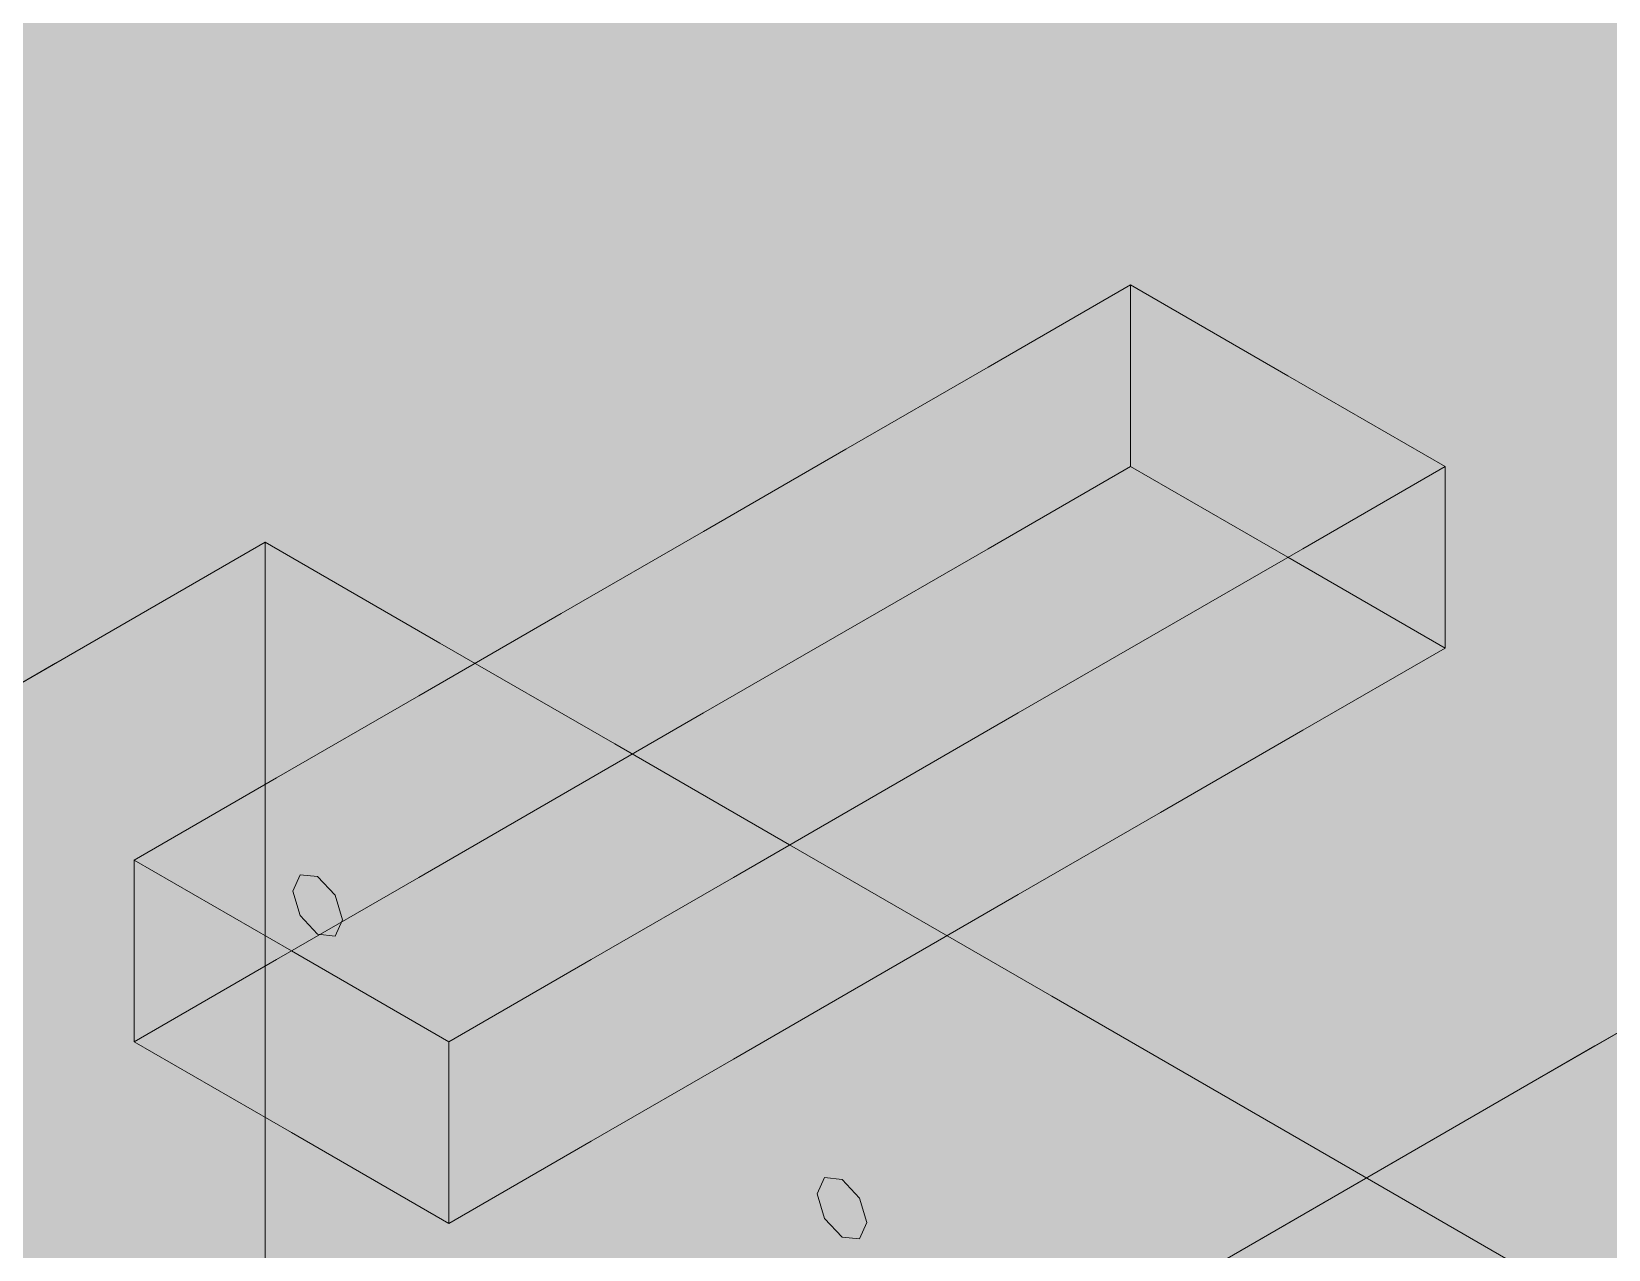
# Model space of a CAD drawing. Header units: metres. Extents: x 0 to 8.41, y 0 to 5.94.
# Drawn here: x 6.343 to 6.6034, y 4.8432 to 5.0443 of the extents above; entities that cross this region are included whole.
import ezdxf

# ---------------------------------------------------------------- set-up
doc = ezdxf.new("R2010")
doc.units = ezdxf.units.M
doc.header["$LTSCALE"] = 0.25
doc.layers.add('ISO-3D', color=7, linetype='CONTINUOUS', lineweight=13)
doc.layers.add('ISO-3D-ARISTAS', color=250, linetype='CONTINUOUS', lineweight=13)

msp = doc.modelspace()

# ---------------------------------------------------------------- linework, layer by layer
at = {"layer": 'ISO-3D', "true_color": 0x9e9c96}
for points in [[(6.57068, 5.0575), (6.54711, 5.04389), (6.54615, 5.07167), (6.52257, 5.05806)], [(6.6188, 5.05694), (6.59522, 5.04333), (6.59426, 5.07111), (6.57068, 5.0575)], [(6.37181, 5.0487), (6.34621, 5.03391), (6.34621, 5.06348), (6.3206, 5.0487)], [(6.42302, 5.0487), (6.39742, 5.03391), (6.39742, 5.06348), (6.37181, 5.0487)], [(6.47423, 5.0487), (6.44863, 5.03391), (6.44863, 5.06348), (6.42302, 5.0487)], [(6.52544, 5.0487), (6.49983, 5.03391), (6.49983, 5.06348), (6.47423, 5.0487)], [(6.57665, 5.0487), (6.55104, 5.03391), (6.55104, 5.06348), (6.52544, 5.0487)], [(6.62785, 5.0487), (6.60225, 5.03391), (6.60225, 5.06348), (6.57665, 5.0487)], [(6.3548, 5.04619), (6.33129, 5.03262), (6.33026, 5.06036), (6.30675, 5.04679)], [(6.40284, 5.0456), (6.37933, 5.03202), (6.3783, 5.05976), (6.3548, 5.04619)], [(6.45088, 5.045), (6.42738, 5.03143), (6.42635, 5.05917), (6.40284, 5.0456)], [(6.499, 5.04444), (6.47542, 5.03083), (6.47446, 5.05861), (6.45088, 5.045)], [(6.54711, 5.04389), (6.52353, 5.03028), (6.52257, 5.05806), (6.499, 5.04444)], [(6.59522, 5.04333), (6.57165, 5.02972), (6.57068, 5.0575), (6.54711, 5.04389)], [(6.64478, 5.04194), (6.6212, 5.02833), (6.6188, 5.05694), (6.59522, 5.04333)], [(6.34621, 5.03391), (6.3206, 5.01913), (6.3206, 5.0487), (6.295, 5.03391)], [(6.39742, 5.03391), (6.37181, 5.01913), (6.37181, 5.0487), (6.34621, 5.03391)], [(6.44863, 5.03391), (6.42302, 5.01913), (6.42302, 5.0487), (6.39742, 5.03391)], [(6.49983, 5.03391), (6.47423, 5.01913), (6.47423, 5.0487), (6.44863, 5.03391)], [(6.55104, 5.03391), (6.52544, 5.01913), (6.52544, 5.0487), (6.49983, 5.03391)], [(6.60225, 5.03391), (6.57665, 5.01913), (6.57665, 5.0487), (6.55104, 5.03391)], [(6.65346, 5.03391), (6.62785, 5.01913), (6.62785, 5.0487), (6.60225, 5.03391)], [(6.37933, 5.03202), (6.35583, 5.01845), (6.3548, 5.04619), (6.33129, 5.03262)], [(6.42738, 5.03143), (6.40387, 5.01786), (6.40284, 5.0456), (6.37933, 5.03202)], [(6.47542, 5.03083), (6.45192, 5.01726), (6.45088, 5.045), (6.42738, 5.03143)], [(6.52353, 5.03028), (6.49996, 5.01667), (6.499, 5.04444), (6.47542, 5.03083)], [(6.57165, 5.02972), (6.54807, 5.01611), (6.54711, 5.04389), (6.52353, 5.03028)], [(6.6212, 5.02833), (6.59763, 5.01472), (6.59522, 5.04333), (6.57165, 5.02972)], [(6.35583, 5.01845), (6.33232, 5.00488), (6.33129, 5.03262), (6.30778, 5.01905)], [(6.37181, 5.01913), (6.34621, 5.00435), (6.34621, 5.03391), (6.3206, 5.01913)], [(6.40387, 5.01786), (6.38037, 5.00429), (6.37933, 5.03202), (6.35583, 5.01845)], [(6.42302, 5.01913), (6.39742, 5.00435), (6.39742, 5.03391), (6.37181, 5.01913)], [(6.47423, 5.01913), (6.44863, 5.00435), (6.44863, 5.03391), (6.42302, 5.01913)], [(6.52544, 5.01913), (6.49983, 5.00435), (6.49983, 5.03391), (6.47423, 5.01913)], [(6.57665, 5.01913), (6.55104, 5.00435), (6.55104, 5.03391), (6.52544, 5.01913)], [(6.62785, 5.01913), (6.60225, 5.00435), (6.60225, 5.03391), (6.57665, 5.01913)], [(6.45192, 5.01726), (6.42841, 5.00369), (6.42738, 5.03143), (6.40387, 5.01786)], [(6.49996, 5.01667), (6.47645, 5.0031), (6.47542, 5.03083), (6.45192, 5.01726)], [(6.54807, 5.01611), (6.5245, 5.0025), (6.52353, 5.03028), (6.49996, 5.01667)], [(6.59763, 5.01472), (6.57405, 5.00111), (6.57165, 5.02972), (6.54807, 5.01611)], [(6.64718, 5.01333), (6.62361, 4.99972), (6.6212, 5.02833), (6.59763, 5.01472)], [(6.34621, 5.00435), (6.3206, 4.98957), (6.3206, 5.01913), (6.295, 5.00435)], [(6.39742, 5.00435), (6.37181, 4.98957), (6.37181, 5.01913), (6.34621, 5.00435)], [(6.44863, 5.00435), (6.42302, 4.98957), (6.42302, 5.01913), (6.39742, 5.00435)], [(6.49983, 5.00435), (6.47423, 4.98957), (6.47423, 5.01913), (6.44863, 5.00435)], [(6.55104, 5.00435), (6.52544, 4.98957), (6.52544, 5.01913), (6.49983, 5.00435)], [(6.60225, 5.00435), (6.57665, 4.98957), (6.57665, 5.01913), (6.55104, 5.00435)], [(6.65346, 5.00435), (6.62785, 4.98957), (6.62785, 5.01913), (6.60225, 5.00435)], [(6.38037, 5.00429), (6.35686, 4.99071), (6.35583, 5.01845), (6.33232, 5.00488)], [(6.42841, 5.00369), (6.4049, 4.99012), (6.40387, 5.01786), (6.38037, 5.00429)], [(6.47645, 5.0031), (6.45295, 4.98952), (6.45192, 5.01726), (6.42841, 5.00369)], [(6.5245, 5.0025), (6.50099, 4.98893), (6.49996, 5.01667), (6.47645, 5.0031)], [(6.57405, 5.00111), (6.55048, 4.9875), (6.54807, 5.01611), (6.5245, 5.0025)], [(6.62361, 4.99972), (6.60003, 4.98611), (6.59763, 5.01472), (6.57405, 5.00111)], [(6.35686, 4.99071), (6.33335, 4.97714), (6.33232, 5.00488), (6.30882, 4.99131)], [(6.37181, 4.98957), (6.34621, 4.97478), (6.34621, 5.00435), (6.3206, 4.98957)], [(6.4049, 4.99012), (6.3814, 4.97655), (6.38037, 5.00429), (6.35686, 4.99071)], [(6.42302, 4.98957), (6.39742, 4.97478), (6.39742, 5.00435), (6.37181, 4.98957)], [(6.45295, 4.98952), (6.42944, 4.97595), (6.42841, 5.00369), (6.4049, 4.99012)], [(6.47423, 4.98957), (6.44863, 4.97478), (6.44863, 5.00435), (6.42302, 4.98957)], [(6.50099, 4.98893), (6.47748, 4.97536), (6.47645, 5.0031), (6.45295, 4.98952)], [(6.52544, 4.98957), (6.49983, 4.97478), (6.49983, 5.00435), (6.47423, 4.98957)], [(6.57665, 4.98957), (6.55104, 4.97478), (6.55104, 5.00435), (6.52544, 4.98957)], [(6.62785, 4.98957), (6.60225, 4.97478), (6.60225, 5.00435), (6.57665, 4.98957)], [(6.60003, 4.98611), (6.57646, 4.9725), (6.57405, 5.00111), (6.55048, 4.9875)], [(6.64742, 4.98597), (6.62385, 4.97236), (6.62361, 4.99972), (6.60003, 4.98611)], [(6.3814, 4.97655), (6.35789, 4.96298), (6.35686, 4.99071), (6.33335, 4.97714)], [(6.42944, 4.97595), (6.40593, 4.96238), (6.4049, 4.99012), (6.3814, 4.97655)], [(6.34621, 4.97478), (6.3206, 4.96), (6.3206, 4.98957), (6.295, 4.97478)], [(6.39742, 4.97478), (6.37181, 4.96), (6.37181, 4.98957), (6.34621, 4.97478)], [(6.44863, 4.97478), (6.42302, 4.96), (6.42302, 4.98957), (6.39742, 4.97478)], [(6.47748, 4.97536), (6.45398, 4.96179), (6.45295, 4.98952), (6.42944, 4.97595)], [(6.49983, 4.97478), (6.47423, 4.96), (6.47423, 4.98957), (6.44863, 4.97478)], [(6.55104, 4.97478), (6.52544, 4.96), (6.52544, 4.98957), (6.49983, 4.97478)], [(6.60225, 4.97478), (6.57665, 4.96), (6.57665, 4.98957), (6.55104, 4.97478)], [(6.65346, 4.97478), (6.62785, 4.96), (6.62785, 4.98957), (6.60225, 4.97478)], [(6.62385, 4.97236), (6.60027, 4.95875), (6.60003, 4.98611), (6.57646, 4.9725)], [(6.35789, 4.96298), (6.33438, 4.9494), (6.33335, 4.97714), (6.30985, 4.96357)], [(6.37181, 4.96), (6.34621, 4.94522), (6.34621, 4.97478), (6.3206, 4.96)], [(6.40593, 4.96238), (6.38243, 4.94881), (6.3814, 4.97655), (6.35789, 4.96298)], [(6.42302, 4.96), (6.39742, 4.94522), (6.39742, 4.97478), (6.37181, 4.96)], [(6.45398, 4.96179), (6.43047, 4.94821), (6.42944, 4.97595), (6.40593, 4.96238)], [(6.47423, 4.96), (6.44863, 4.94522), (6.44863, 4.97478), (6.42302, 4.96)], [(6.52544, 4.96), (6.49983, 4.94522), (6.49983, 4.97478), (6.47423, 4.96)], [(6.57665, 4.96), (6.55104, 4.94522), (6.55104, 4.97478), (6.52544, 4.96)], [(6.62785, 4.96), (6.60225, 4.94522), (6.60225, 4.97478), (6.57665, 4.96)], [(6.55048, 4.9575), (6.52697, 4.94393), (6.5245, 4.9725), (6.50099, 4.95893)], [(6.60027, 4.95875), (6.57677, 4.94518), (6.57646, 4.9725), (6.55295, 4.95893)], [(6.64766, 4.95861), (6.62409, 4.945), (6.62385, 4.97236), (6.60027, 4.95875)], [(6.38243, 4.94881), (6.35892, 4.93524), (6.35789, 4.96298), (6.33438, 4.9494)], [(6.43047, 4.94821), (6.40696, 4.93464), (6.40593, 4.96238), (6.38243, 4.94881)], [(6.34621, 4.94522), (6.3206, 4.93043), (6.3206, 4.96), (6.295, 4.94522)], [(6.39742, 4.94522), (6.37181, 4.93043), (6.37181, 4.96), (6.34621, 4.94522)], [(6.44863, 4.94522), (6.42302, 4.93043), (6.42302, 4.96), (6.39742, 4.94522)], [(6.49983, 4.94522), (6.47423, 4.93043), (6.47423, 4.96), (6.44863, 4.94522)], [(6.52697, 4.94393), (6.50346, 4.93036), (6.50099, 4.95893), (6.47748, 4.94536)], [(6.55104, 4.94522), (6.52544, 4.93043), (6.52544, 4.96), (6.49983, 4.94522)], [(6.57677, 4.94518), (6.55326, 4.93161), (6.55295, 4.95893), (6.52945, 4.94536)], [(6.60225, 4.94522), (6.57665, 4.93043), (6.57665, 4.96), (6.55104, 4.94522)], [(6.62409, 4.945), (6.60058, 4.93143), (6.60027, 4.95875), (6.57677, 4.94518)], [(6.65346, 4.94522), (6.62785, 4.93043), (6.62785, 4.96), (6.60225, 4.94522)], [(6.57646, 4.9425), (6.55295, 4.92893), (6.55048, 4.9575), (6.52697, 4.94393)], [(6.35892, 4.93524), (6.33541, 4.92167), (6.33438, 4.9494), (6.31088, 4.93583)], [(6.40696, 4.93464), (6.38346, 4.92107), (6.38243, 4.94881), (6.35892, 4.93524)], [(6.37181, 4.93043), (6.34621, 4.91565), (6.34621, 4.94522), (6.3206, 4.93043)], [(6.42302, 4.93043), (6.39742, 4.91565), (6.39742, 4.94522), (6.37181, 4.93043)], [(6.47423, 4.93043), (6.44863, 4.91565), (6.44863, 4.94522), (6.42302, 4.93043)], [(6.50346, 4.93036), (6.47996, 4.91679), (6.47748, 4.94536), (6.45398, 4.93179)], [(6.52544, 4.93043), (6.49983, 4.91565), (6.49983, 4.94522), (6.47423, 4.93043)], [(6.55295, 4.92893), (6.52945, 4.91536), (6.52697, 4.94393), (6.50346, 4.93036)], [(6.55326, 4.93161), (6.52975, 4.91804), (6.52945, 4.94536), (6.50594, 4.93179)], [(6.57665, 4.93043), (6.55104, 4.91565), (6.55104, 4.94522), (6.52544, 4.93043)], [(6.60058, 4.93143), (6.57708, 4.91786), (6.57677, 4.94518), (6.55326, 4.93161)], [(6.62785, 4.93043), (6.60225, 4.91565), (6.60225, 4.94522), (6.57665, 4.93043)], [(6.64791, 4.93125), (6.6244, 4.91768), (6.62409, 4.945), (6.60058, 4.93143)], [(6.38346, 4.92107), (6.35995, 4.9075), (6.35892, 4.93524), (6.33541, 4.92167)], [(6.34621, 4.91565), (6.3206, 4.90087), (6.3206, 4.93043), (6.295, 4.91565)], [(6.39742, 4.91565), (6.37181, 4.90087), (6.37181, 4.93043), (6.34621, 4.91565)], [(6.44863, 4.91565), (6.42302, 4.90087), (6.42302, 4.93043), (6.39742, 4.91565)], [(6.47996, 4.91679), (6.45645, 4.90321), (6.45398, 4.93179), (6.43047, 4.91821)], [(6.49983, 4.91565), (6.47423, 4.90087), (6.47423, 4.93043), (6.44863, 4.91565)], [(6.52945, 4.91536), (6.50594, 4.90179), (6.50346, 4.93036), (6.47996, 4.91679)], [(6.52975, 4.91804), (6.50625, 4.90446), (6.50594, 4.93179), (6.48243, 4.91821)], [(6.55104, 4.91565), (6.52544, 4.90087), (6.52544, 4.93043), (6.49983, 4.91565)], [(6.57708, 4.91786), (6.55357, 4.90429), (6.55326, 4.93161), (6.52975, 4.91804)], [(6.60225, 4.91565), (6.57665, 4.90087), (6.57665, 4.93043), (6.55104, 4.91565)], [(6.6244, 4.91768), (6.60089, 4.90411), (6.60058, 4.93143), (6.57708, 4.91786)], [(6.65346, 4.91565), (6.62785, 4.90087), (6.62785, 4.93043), (6.60225, 4.91565)], [(6.35995, 4.9075), (6.33638, 4.89389), (6.33541, 4.92167), (6.31184, 4.90806)], [(6.45645, 4.90321), (6.43295, 4.88964), (6.43047, 4.91821), (6.40696, 4.90464)], [(6.50625, 4.90446), (6.48274, 4.89089), (6.48243, 4.91821), (6.45893, 4.90464)], [(6.55357, 4.90429), (6.53006, 4.89071), (6.52975, 4.91804), (6.50625, 4.90446)], [(6.60089, 4.90411), (6.57739, 4.89054), (6.57708, 4.91786), (6.55357, 4.90429)], [(6.64821, 4.90393), (6.62471, 4.89036), (6.6244, 4.91768), (6.60089, 4.90411)], [(6.37181, 4.90087), (6.34621, 4.88609), (6.34621, 4.91565), (6.3206, 4.90087)], [(6.42302, 4.90087), (6.39742, 4.88609), (6.39742, 4.91565), (6.37181, 4.90087)], [(6.47423, 4.90087), (6.44863, 4.88609), (6.44863, 4.91565), (6.42302, 4.90087)], [(6.50594, 4.90179), (6.48243, 4.88821), (6.47996, 4.91679), (6.45645, 4.90321)], [(6.52544, 4.90087), (6.49983, 4.88609), (6.49983, 4.91565), (6.47423, 4.90087)], [(6.57665, 4.90087), (6.55104, 4.88609), (6.55104, 4.91565), (6.52544, 4.90087)], [(6.62785, 4.90087), (6.60225, 4.88609), (6.60225, 4.91565), (6.57665, 4.90087)], [(6.38593, 4.8925), (6.36236, 4.87889), (6.35995, 4.9075), (6.33638, 4.89389)], [(6.43295, 4.88964), (6.40944, 4.87607), (6.40696, 4.90464), (6.38346, 4.89107)], [(6.48274, 4.89089), (6.45924, 4.87732), (6.45893, 4.90464), (6.43542, 4.89107)], [(6.53006, 4.89071), (6.50656, 4.87714), (6.50625, 4.90446), (6.48274, 4.89089)], [(6.57739, 4.89054), (6.55388, 4.87696), (6.55357, 4.90429), (6.53006, 4.89071)], [(6.62471, 4.89036), (6.6012, 4.87679), (6.60089, 4.90411), (6.57739, 4.89054)], [(6.48243, 4.88821), (6.45893, 4.87464), (6.45645, 4.90321), (6.43295, 4.88964)], [(6.34621, 4.88609), (6.3206, 4.8713), (6.3206, 4.90087), (6.295, 4.88609)], [(6.39742, 4.88609), (6.37181, 4.8713), (6.37181, 4.90087), (6.34621, 4.88609)], [(6.44863, 4.88609), (6.42302, 4.8713), (6.42302, 4.90087), (6.39742, 4.88609)], [(6.49983, 4.88609), (6.47423, 4.8713), (6.47423, 4.90087), (6.44863, 4.88609)], [(6.55104, 4.88609), (6.52544, 4.8713), (6.52544, 4.90087), (6.49983, 4.88609)], [(6.60225, 4.88609), (6.57665, 4.8713), (6.57665, 4.90087), (6.55104, 4.88609)], [(6.65346, 4.88609), (6.62785, 4.8713), (6.62785, 4.90087), (6.60225, 4.88609)], [(6.36236, 4.87889), (6.33878, 4.86528), (6.33638, 4.89389), (6.3128, 4.88028)], [(6.40944, 4.87607), (6.38593, 4.8625), (6.38346, 4.89107), (6.35995, 4.8775)], [(6.41191, 4.8775), (6.38834, 4.86389), (6.38593, 4.8925), (6.36236, 4.87889)], [(6.45924, 4.87732), (6.43573, 4.86375), (6.43542, 4.89107), (6.41191, 4.8775)], [(6.45893, 4.87464), (6.43542, 4.86107), (6.43295, 4.88964), (6.40944, 4.87607)], [(6.50656, 4.87714), (6.48305, 4.86357), (6.48274, 4.89089), (6.45924, 4.87732)], [(6.55388, 4.87696), (6.53037, 4.86339), (6.53006, 4.89071), (6.50656, 4.87714)], [(6.6012, 4.87679), (6.5777, 4.86321), (6.57739, 4.89054), (6.55388, 4.87696)], [(6.37181, 4.8713), (6.34621, 4.85652), (6.34621, 4.88609), (6.3206, 4.8713)], [(6.42302, 4.8713), (6.39742, 4.85652), (6.39742, 4.88609), (6.37181, 4.8713)], [(6.47423, 4.8713), (6.44863, 4.85652), (6.44863, 4.88609), (6.42302, 4.8713)], [(6.52544, 4.8713), (6.49983, 4.85652), (6.49983, 4.88609), (6.47423, 4.8713)], [(6.57665, 4.8713), (6.55104, 4.85652), (6.55104, 4.88609), (6.52544, 4.8713)], [(6.62785, 4.8713), (6.60225, 4.85652), (6.60225, 4.88609), (6.57665, 4.8713)], [(6.38834, 4.86389), (6.36476, 4.85028), (6.36236, 4.87889), (6.33878, 4.86528)], [(6.43542, 4.86107), (6.41191, 4.8475), (6.40944, 4.87607), (6.38593, 4.8625)], [(6.43573, 4.86375), (6.41215, 4.85014), (6.41191, 4.8775), (6.38834, 4.86389)], [(6.48305, 4.86357), (6.45954, 4.85), (6.45924, 4.87732), (6.43573, 4.86375)], [(6.53037, 4.86339), (6.50687, 4.84982), (6.50656, 4.87714), (6.48305, 4.86357)], [(6.5777, 4.86321), (6.55419, 4.84964), (6.55388, 4.87696), (6.53037, 4.86339)], [(6.34621, 4.85652), (6.3206, 4.84174), (6.3206, 4.8713), (6.295, 4.85652)], [(6.39742, 4.85652), (6.37181, 4.84174), (6.37181, 4.8713), (6.34621, 4.85652)], [(6.44863, 4.85652), (6.42302, 4.84174), (6.42302, 4.8713), (6.39742, 4.85652)], [(6.49983, 4.85652), (6.47423, 4.84174), (6.47423, 4.8713), (6.44863, 4.85652)], [(6.55104, 4.85652), (6.52544, 4.84174), (6.52544, 4.8713), (6.49983, 4.85652)], [(6.60225, 4.85652), (6.57665, 4.84174), (6.57665, 4.8713), (6.55104, 4.85652)], [(6.65346, 4.85652), (6.62785, 4.84174), (6.62785, 4.8713), (6.60225, 4.85652)], [(6.36476, 4.85028), (6.34119, 4.83667), (6.33878, 4.86528), (6.31521, 4.85167)], [(6.41215, 4.85014), (6.38858, 4.83653), (6.38834, 4.86389), (6.36476, 4.85028)], [(6.45954, 4.85), (6.43597, 4.83639), (6.43573, 4.86375), (6.41215, 4.85014)], [(6.50687, 4.84982), (6.48336, 4.83625), (6.48305, 4.86357), (6.45954, 4.85)], [(6.55419, 4.84964), (6.53068, 4.83607), (6.53037, 4.86339), (6.50687, 4.84982)], [(6.37181, 4.84174), (6.34621, 4.82696), (6.34621, 4.85652), (6.3206, 4.84174)], [(6.42302, 4.84174), (6.39742, 4.82696), (6.39742, 4.85652), (6.37181, 4.84174)], [(6.47423, 4.84174), (6.44863, 4.82696), (6.44863, 4.85652), (6.42302, 4.84174)], [(6.52544, 4.84174), (6.49983, 4.82696), (6.49983, 4.85652), (6.47423, 4.84174)], [(6.57665, 4.84174), (6.55104, 4.82696), (6.55104, 4.85652), (6.52544, 4.84174)], [(6.62785, 4.84174), (6.60225, 4.82696), (6.60225, 4.85652), (6.57665, 4.84174)], [(6.38858, 4.83653), (6.365, 4.82292), (6.36476, 4.85028), (6.34119, 4.83667)], [(6.43597, 4.83639), (6.41239, 4.82278), (6.41215, 4.85014), (6.38858, 4.83653)], [(6.48336, 4.83625), (6.45979, 4.82264), (6.45954, 4.85), (6.43597, 4.83639)], [(6.53068, 4.83607), (6.50718, 4.8225), (6.50687, 4.84982), (6.48336, 4.83625)]]:
    msp.add_solid(points, dxfattribs=at)
at = {"layer": 'ISO-3D', "true_color": 0x7f7e7a}
for points in [[(6.5245, 4.9725), (6.50099, 4.95893), (6.5245, 5.0025), (6.50099, 4.98893)], [(6.50099, 4.95893), (6.47748, 4.94536), (6.50099, 4.98893), (6.47748, 4.97536)], [(6.47748, 4.94536), (6.45398, 4.93179), (6.47748, 4.97536), (6.45398, 4.96179)], [(6.57646, 4.9425), (6.55295, 4.92893), (6.57646, 4.9725), (6.55295, 4.95893)], [(6.45398, 4.93179), (6.43047, 4.91821), (6.45398, 4.96179), (6.43047, 4.94821)], [(6.55295, 4.92893), (6.52945, 4.91536), (6.55295, 4.95893), (6.52945, 4.94536)], [(6.43047, 4.91821), (6.40696, 4.90464), (6.43047, 4.94821), (6.40696, 4.93464)], [(6.52945, 4.91536), (6.50594, 4.90179), (6.52945, 4.94536), (6.50594, 4.93179)], [(6.40696, 4.90464), (6.38346, 4.89107), (6.40696, 4.93464), (6.38346, 4.92107)], [(6.50594, 4.90179), (6.48243, 4.88821), (6.50594, 4.93179), (6.48243, 4.91821)], [(6.38346, 4.89107), (6.35995, 4.8775), (6.38346, 4.92107), (6.35995, 4.9075)], [(6.48243, 4.88821), (6.45893, 4.87464), (6.48243, 4.91821), (6.45893, 4.90464)], [(6.45893, 4.87464), (6.43542, 4.86107), (6.45893, 4.90464), (6.43542, 4.89107)], [(6.43542, 4.86107), (6.41191, 4.8475), (6.43542, 4.89107), (6.41191, 4.8775)], [(6.62785, 4.86217), (6.60225, 4.84739), (6.62785, 4.89217), (6.60225, 4.87739)], [(6.60225, 4.84739), (6.57665, 4.83261), (6.60225, 4.87739), (6.57665, 4.86261)], [(6.57665, 4.83261), (6.55104, 4.81783), (6.57665, 4.86261), (6.55104, 4.84783)], [(6.62785, 4.83717), (6.60225, 4.82239), (6.62785, 4.86217), (6.60225, 4.84739)], [(6.55104, 4.81783), (6.52544, 4.80304), (6.55104, 4.84783), (6.52544, 4.83304)], [(6.60225, 4.82239), (6.57665, 4.80761), (6.60225, 4.84739), (6.57665, 4.83261)]]:
    msp.add_solid(points, dxfattribs=at)
at = {"layer": 'ISO-3D', "true_color": 0x8e8d88}
for points in [[(6.55048, 4.9575), (6.5245, 4.9725), (6.55048, 4.9875), (6.5245, 5.0025)], [(6.57646, 4.9425), (6.55048, 4.9575), (6.57646, 4.9725), (6.55048, 4.9875)], [(6.3816, 4.92), (6.34913, 4.90125), (6.3816, 4.96), (6.34913, 4.94125)], [(6.34913, 4.90125), (6.31665, 4.8825), (6.34913, 4.94125), (6.31665, 4.9225)], [(6.3816, 4.88), (6.34913, 4.86125), (6.3816, 4.92), (6.34913, 4.90125)], [(6.38593, 4.8625), (6.35995, 4.8775), (6.38593, 4.8925), (6.35995, 4.9075)], [(6.34913, 4.86125), (6.31665, 4.8425), (6.34913, 4.90125), (6.31665, 4.8825)], [(6.41191, 4.8475), (6.38593, 4.8625), (6.41191, 4.8775), (6.38593, 4.8925)], [(6.3816, 4.86), (6.34913, 4.84125), (6.3816, 4.88), (6.34913, 4.86125)], [(6.34913, 4.84125), (6.31665, 4.8225), (6.34913, 4.86125), (6.31665, 4.8425)], [(6.3816, 4.81), (6.34913, 4.79125), (6.3816, 4.86), (6.34913, 4.84125)]]:
    msp.add_solid(points, dxfattribs=at)
at = {"layer": 'ISO-3D', "true_color": 0xb0aea8}
for points in [[(6.41047, 4.94333), (6.37583, 4.92333), (6.3816, 4.96), (6.34696, 4.94)], [(6.43934, 4.92667), (6.4047, 4.90667), (6.41047, 4.94333), (6.37583, 4.92333)], [(6.37583, 4.92333), (6.34119, 4.90333), (6.34696, 4.94), (6.31232, 4.92)], [(6.46821, 4.91), (6.43356, 4.89), (6.43934, 4.92667), (6.4047, 4.90667)], [(6.4047, 4.90667), (6.37006, 4.88667), (6.37583, 4.92333), (6.34119, 4.90333)], [(6.51151, 4.885), (6.47687, 4.865), (6.46821, 4.91), (6.43356, 4.89)], [(6.43356, 4.89), (6.39892, 4.87), (6.4047, 4.90667), (6.37006, 4.88667)], [(6.37006, 4.88667), (6.33541, 4.86667), (6.34119, 4.90333), (6.30655, 4.88333)], [(6.47687, 4.865), (6.44222, 4.845), (6.43356, 4.89), (6.39892, 4.87)], [(6.39892, 4.87), (6.36428, 4.85), (6.37006, 4.88667), (6.33541, 4.86667)], [(6.55481, 4.86), (6.52017, 4.84), (6.51151, 4.885), (6.47687, 4.865)], [(6.44222, 4.845), (6.40758, 4.825), (6.39892, 4.87), (6.36428, 4.85)], [(6.36428, 4.85), (6.32964, 4.83), (6.33541, 4.86667), (6.30077, 4.84667)], [(6.52017, 4.84), (6.48553, 4.82), (6.47687, 4.865), (6.44222, 4.845)], [(6.59811, 4.835), (6.56347, 4.815), (6.55481, 4.86), (6.52017, 4.84)], [(6.40758, 4.825), (6.37294, 4.805), (6.36428, 4.85), (6.32964, 4.83)], [(6.48553, 4.82), (6.45088, 4.8), (6.44222, 4.845), (6.40758, 4.825)]]:
    msp.add_solid(points, dxfattribs=at)
at = {"layer": 'ISO-3D', "true_color": 0x9e9d98}
for points in [[(6.41047, 4.90333), (6.3816, 4.92), (6.41047, 4.94333), (6.3816, 4.96)], [(6.43934, 4.88667), (6.41047, 4.90333), (6.43934, 4.92667), (6.41047, 4.94333)], [(6.46821, 4.87), (6.43934, 4.88667), (6.46821, 4.91), (6.43934, 4.92667)], [(6.41047, 4.86333), (6.3816, 4.88), (6.41047, 4.90333), (6.3816, 4.92)], [(6.51151, 4.845), (6.46821, 4.87), (6.51151, 4.885), (6.46821, 4.91)], [(6.43934, 4.84667), (6.41047, 4.86333), (6.43934, 4.88667), (6.41047, 4.90333)], [(6.46821, 4.83), (6.43934, 4.84667), (6.46821, 4.87), (6.43934, 4.88667)], [(6.55481, 4.82), (6.51151, 4.845), (6.55481, 4.86), (6.51151, 4.885)], [(6.41047, 4.84333), (6.3816, 4.86), (6.41047, 4.86333), (6.3816, 4.88)], [(6.51151, 4.805), (6.46821, 4.83), (6.51151, 4.845), (6.46821, 4.87)], [(6.43934, 4.82667), (6.41047, 4.84333), (6.43934, 4.84667), (6.41047, 4.86333)], [(6.41047, 4.79667), (6.3816, 4.81333), (6.41047, 4.84333), (6.3816, 4.86)], [(6.59811, 4.795), (6.55481, 4.82), (6.59811, 4.835), (6.55481, 4.86)], [(6.46821, 4.81), (6.43934, 4.82667), (6.46821, 4.83), (6.43934, 4.84667)], [(6.55481, 4.78), (6.51151, 4.805), (6.55481, 4.82), (6.51151, 4.845)], [(6.43934, 4.78), (6.41047, 4.79667), (6.43934, 4.82667), (6.41047, 4.84333)]]:
    msp.add_solid(points, dxfattribs=at)
at = {"layer": 'ISO-3D', "true_color": 0x6c452d}
for points in [[(6.37186, 4.91688), (6.36895, 4.9166), (6.33056, 4.94073), (6.32764, 4.94044)], [(6.36603, 4.90678), (6.36895, 4.90707), (6.32473, 4.93063), (6.32764, 4.93092)], [(6.41316, 4.89304), (6.41025, 4.89275), (6.37186, 4.91688), (6.36895, 4.9166)], [(6.40733, 4.88294), (6.41025, 4.88322), (6.36603, 4.90678), (6.36895, 4.90707)], [(6.45447, 4.86919), (6.45155, 4.8689), (6.41316, 4.89304), (6.41025, 4.89275)], [(6.44863, 4.85909), (6.45155, 4.85938), (6.40733, 4.88294), (6.41025, 4.88322)], [(6.49577, 4.84535), (6.49285, 4.84506), (6.45447, 4.86919), (6.45155, 4.8689)], [(6.48994, 4.83524), (6.49285, 4.83553), (6.44863, 4.85909), (6.45155, 4.85938)], [(6.53707, 4.8215), (6.53416, 4.82121), (6.49577, 4.84535), (6.49285, 4.84506)]]:
    msp.add_solid(points, dxfattribs=at)
at = {"layer": 'ISO-3D', "true_color": 0x5c3b26}
for points in [[(6.37307, 4.91421), (6.37186, 4.91688), (6.33177, 4.93806), (6.33056, 4.94073)], [(6.36482, 4.90945), (6.36603, 4.90678), (6.32352, 4.9333), (6.32473, 4.93063)], [(6.41437, 4.89037), (6.41316, 4.89304), (6.37307, 4.91421), (6.37186, 4.91688)], [(6.40612, 4.88561), (6.40733, 4.88294), (6.36482, 4.90945), (6.36603, 4.90678)], [(6.45568, 4.86652), (6.45447, 4.86919), (6.41437, 4.89037), (6.41316, 4.89304)], [(6.44743, 4.86176), (6.44863, 4.85909), (6.40612, 4.88561), (6.40733, 4.88294)], [(6.49698, 4.84268), (6.49577, 4.84535), (6.45568, 4.86652), (6.45447, 4.86919)], [(6.48873, 4.83791), (6.48994, 4.83524), (6.44743, 4.86176), (6.44863, 4.85909)], [(6.53828, 4.81883), (6.53707, 4.8215), (6.49698, 4.84268), (6.49577, 4.84535)]]:
    msp.add_solid(points, dxfattribs=at)
at = {"layer": 'ISO-3D', "true_color": 0x845437}
for points in [[(6.36895, 4.9166), (6.36603, 4.91352), (6.32764, 4.94044), (6.32473, 4.93736)], [(6.36895, 4.90707), (6.37186, 4.91015), (6.32764, 4.93092), (6.33056, 4.934)], [(6.41025, 4.89275), (6.40733, 4.88967), (6.36895, 4.9166), (6.36603, 4.91352)], [(6.41025, 4.88322), (6.41316, 4.8863), (6.36895, 4.90707), (6.37186, 4.91015)], [(6.45155, 4.8689), (6.44863, 4.86582), (6.41025, 4.89275), (6.40733, 4.88967)], [(6.45155, 4.85938), (6.45447, 4.86246), (6.41025, 4.88322), (6.41316, 4.8863)], [(6.49285, 4.84506), (6.48994, 4.84198), (6.45155, 4.8689), (6.44863, 4.86582)], [(6.49285, 4.83553), (6.49577, 4.83861), (6.45155, 4.85938), (6.45447, 4.86246)], [(6.53416, 4.82121), (6.53124, 4.81813), (6.49285, 4.84506), (6.48994, 4.84198)]]:
    msp.add_solid(points, dxfattribs=at)
at = {"layer": 'ISO-3D', "true_color": 0x7e5035}
for points in [[(6.37186, 4.91015), (6.37307, 4.91421), (6.33056, 4.934), (6.33177, 4.93806)], [(6.36603, 4.91352), (6.36482, 4.90945), (6.32473, 4.93736), (6.32352, 4.9333)], [(6.40733, 4.88967), (6.40612, 4.88561), (6.36603, 4.91352), (6.36482, 4.90945)], [(6.41316, 4.8863), (6.41437, 4.89037), (6.37186, 4.91015), (6.37307, 4.91421)], [(6.44863, 4.86582), (6.44743, 4.86176), (6.40733, 4.88967), (6.40612, 4.88561)], [(6.45447, 4.86246), (6.45568, 4.86652), (6.41316, 4.8863), (6.41437, 4.89037)], [(6.48994, 4.84198), (6.48873, 4.83791), (6.44863, 4.86582), (6.44743, 4.86176)], [(6.49577, 4.83861), (6.49698, 4.84268), (6.45447, 4.86246), (6.45568, 4.86652)]]:
    msp.add_solid(points, dxfattribs=at)
at = {"layer": 'ISO-3D', "true_color": 0x513422}
for points in [[(6.38614, 4.90238), (6.38735, 4.90505), (6.34484, 4.87854), (6.34604, 4.88121)], [(6.39439, 4.89762), (6.39318, 4.89495), (6.35308, 4.87377), (6.35188, 4.8711)], [(6.34484, 4.87854), (6.34604, 4.88121), (6.30353, 4.85469), (6.30474, 4.85736)], [(6.35308, 4.87377), (6.35188, 4.8711), (6.31178, 4.84993), (6.31057, 4.84726)], [(6.47274, 4.85238), (6.47395, 4.85505), (6.43144, 4.82854), (6.43265, 4.83121)], [(6.48099, 4.84762), (6.47978, 4.84495), (6.43969, 4.82377), (6.43848, 4.8211)]]:
    msp.add_solid(points, dxfattribs=at)
at = {"layer": 'ISO-3D', "true_color": 0x70482f}
for points in [[(6.38735, 4.90505), (6.39026, 4.90476), (6.34604, 4.88121), (6.34896, 4.88092)], [(6.39318, 4.89495), (6.39026, 4.89524), (6.35188, 4.8711), (6.34896, 4.87139)], [(6.34604, 4.88121), (6.34896, 4.88092), (6.30474, 4.85736), (6.30766, 4.85707)], [(6.35188, 4.8711), (6.34896, 4.87139), (6.31057, 4.84726), (6.30766, 4.84755)], [(6.47395, 4.85505), (6.47687, 4.85476), (6.43265, 4.83121), (6.43556, 4.83092)], [(6.47978, 4.84495), (6.47687, 4.84524), (6.43848, 4.8211), (6.43556, 4.82139)]]:
    msp.add_solid(points, dxfattribs=at)
at = {"layer": 'ISO-3D', "true_color": 0x805135}
for points in [[(6.39026, 4.90476), (6.39318, 4.90168), (6.34896, 4.88092), (6.35188, 4.87784)], [(6.39026, 4.89524), (6.38735, 4.89832), (6.34896, 4.87139), (6.34604, 4.87447)], [(6.34896, 4.88092), (6.35188, 4.87784), (6.30766, 4.85707), (6.31057, 4.85399)], [(6.34896, 4.87139), (6.34604, 4.87447), (6.30766, 4.84755), (6.30474, 4.85062)], [(6.47687, 4.85476), (6.47978, 4.85168), (6.43556, 4.83092), (6.43848, 4.82784)], [(6.47687, 4.84524), (6.47395, 4.84832), (6.43556, 4.82139), (6.43265, 4.82447)]]:
    msp.add_solid(points, dxfattribs=at)
at = {"layer": 'ISO-3D', "true_color": 0x6f472f}
for points in [[(6.39026, 4.9), (6.38614, 4.90238), (6.38735, 4.90505)], [(6.39026, 4.9), (6.38735, 4.90505), (6.39026, 4.90476)], [(6.39026, 4.9), (6.39026, 4.90476), (6.39318, 4.90168)], [(6.39026, 4.9), (6.38735, 4.89832), (6.38614, 4.90238)], [(6.39026, 4.9), (6.39318, 4.90168), (6.39439, 4.89762)], [(6.39026, 4.9), (6.39026, 4.89524), (6.38735, 4.89832)], [(6.39026, 4.9), (6.39318, 4.89495), (6.39026, 4.89524)], [(6.39026, 4.9), (6.39439, 4.89762), (6.39318, 4.89495)], [(6.47687, 4.85), (6.47274, 4.85238), (6.47395, 4.85505)], [(6.47687, 4.85), (6.47395, 4.85505), (6.47687, 4.85476)], [(6.47687, 4.85), (6.47687, 4.85476), (6.47978, 4.85168)], [(6.47687, 4.85), (6.47395, 4.84832), (6.47274, 4.85238)], [(6.47687, 4.85), (6.47687, 4.84524), (6.47395, 4.84832)], [(6.47687, 4.85), (6.47978, 4.85168), (6.48099, 4.84762)], [(6.47687, 4.85), (6.47978, 4.84495), (6.47687, 4.84524)], [(6.47687, 4.85), (6.48099, 4.84762), (6.47978, 4.84495)]]:
    msp.add_solid(points, dxfattribs=at)
at = {"layer": 'ISO-3D', "true_color": 0x734930}
for points in [[(6.38735, 4.89832), (6.38614, 4.90238), (6.34604, 4.87447), (6.34484, 4.87854)], [(6.39318, 4.90168), (6.39439, 4.89762), (6.35188, 4.87784), (6.35308, 4.87377)], [(6.34604, 4.87447), (6.34484, 4.87854), (6.30474, 4.85062), (6.30353, 4.85469)], [(6.35188, 4.87784), (6.35308, 4.87377), (6.31057, 4.85399), (6.31178, 4.84993)], [(6.47395, 4.84832), (6.47274, 4.85238), (6.43265, 4.82447), (6.43144, 4.82854)], [(6.47978, 4.85168), (6.48099, 4.84762), (6.43848, 4.82784), (6.43969, 4.82377)]]:
    msp.add_solid(points, dxfattribs=at)
at = {"layer": 'ISO-3D-ARISTAS', "color": 250}
for p, q in [((6.50099, 4.98893), (6.5245, 5.0025)), ((6.5245, 5.0025), (6.50099, 4.98893)), ((6.5245, 5.0025), (6.5245, 4.9725)), ((6.5245, 4.9725), (6.5245, 5.0025)), ((6.5245, 5.0025), (6.55048, 4.9875)), ((6.55048, 4.9875), (6.5245, 5.0025)), ((6.47748, 4.97536), (6.50099, 4.98893)), ((6.50099, 4.98893), (6.47748, 4.97536)), ((6.55048, 4.9875), (6.57646, 4.9725)), ((6.57646, 4.9725), (6.55048, 4.9875)), ((6.45398, 4.96179), (6.47748, 4.97536)), ((6.47748, 4.97536), (6.45398, 4.96179)), ((6.50099, 4.95893), (6.5245, 4.9725)), ((6.5245, 4.9725), (6.50099, 4.95893)), ((6.5245, 4.9725), (6.55048, 4.9575)), ((6.55048, 4.9575), (6.5245, 4.9725)), ((6.55295, 4.95893), (6.57646, 4.9725)), ((6.55295, 4.95893), (6.57646, 4.9725)), ((6.57646, 4.9725), (6.57646, 4.9425)), ((6.57646, 4.9725), (6.57646, 4.9425)), ((6.43047, 4.94821), (6.45398, 4.96179)), ((6.45398, 4.96179), (6.43047, 4.94821)), ((6.34696, 4.94), (6.3816, 4.96)), ((6.34913, 4.94125), (6.3816, 4.96)), ((6.3816, 4.92), (6.3816, 4.96)), ((6.3816, 4.96), (6.41047, 4.94333)), ((6.3816, 4.96), (6.3816, 4.92)), ((6.3816, 4.96), (6.41047, 4.94333)), ((6.47748, 4.94536), (6.50099, 4.95893)), ((6.50099, 4.95893), (6.47748, 4.94536)), ((6.52945, 4.94536), (6.55295, 4.95893)), ((6.52945, 4.94536), (6.55295, 4.95893)), ((6.55048, 4.9575), (6.57646, 4.9425)), ((6.57646, 4.9425), (6.55048, 4.9575)), ((6.40696, 4.93464), (6.43047, 4.94821)), ((6.43047, 4.94821), (6.40696, 4.93464)), ((6.41047, 4.94333), (6.43934, 4.92667)), ((6.41047, 4.94333), (6.43934, 4.92667)), ((6.45398, 4.93179), (6.47748, 4.94536)), ((6.47748, 4.94536), (6.45398, 4.93179)), ((6.50594, 4.93179), (6.52945, 4.94536)), ((6.50594, 4.93179), (6.52945, 4.94536)), ((6.31665, 4.9225), (6.34913, 4.94125)), ((6.57646, 4.9425), (6.55295, 4.92893)), ((6.57646, 4.9425), (6.55295, 4.92893)), ((6.31232, 4.92), (6.34696, 4.94)), ((6.38346, 4.92107), (6.40696, 4.93464)), ((6.40696, 4.93464), (6.38346, 4.92107)), ((6.45398, 4.93179), (6.43047, 4.91821)), ((6.43047, 4.91821), (6.45398, 4.93179)), ((6.48243, 4.91821), (6.50594, 4.93179)), ((6.48243, 4.91821), (6.50594, 4.93179)), ((6.55295, 4.92893), (6.52945, 4.91536)), ((6.55295, 4.92893), (6.52945, 4.91536)), ((6.43934, 4.92667), (6.46821, 4.91)), ((6.43934, 4.92667), (6.46821, 4.91)), ((6.35995, 4.9075), (6.38346, 4.92107)), ((6.38346, 4.92107), (6.35995, 4.9075)), ((6.3816, 4.88), (6.3816, 4.92)), ((6.3816, 4.92), (6.3816, 4.88)), ((6.40696, 4.90464), (6.43047, 4.91821)), ((6.43047, 4.91821), (6.40696, 4.90464)), ((6.45893, 4.90464), (6.48243, 4.91821)), ((6.45893, 4.90464), (6.48243, 4.91821)), ((6.52945, 4.91536), (6.50594, 4.90179)), ((6.52945, 4.91536), (6.50594, 4.90179)), ((6.46821, 4.91), (6.51151, 4.885)), ((6.46821, 4.91), (6.51151, 4.885)), ((6.35995, 4.8775), (6.35995, 4.9075)), ((6.35995, 4.8775), (6.35995, 4.9075)), ((6.35995, 4.9075), (6.38593, 4.8925)), ((6.35995, 4.9075), (6.38593, 4.8925)), ((6.38346, 4.89107), (6.40696, 4.90464)), ((6.40696, 4.90464), (6.38346, 4.89107)), ((6.38614, 4.90238), (6.38735, 4.90505)), ((6.38614, 4.90238), (6.38735, 4.90505)), ((6.38735, 4.90505), (6.39026, 4.90476)), ((6.38735, 4.90505), (6.39026, 4.90476)), ((6.39026, 4.90476), (6.39318, 4.90168)), ((6.39026, 4.90476), (6.39318, 4.90168)), ((6.43542, 4.89107), (6.45893, 4.90464)), ((6.43542, 4.89107), (6.45893, 4.90464)), ((6.38735, 4.89832), (6.38614, 4.90238)), ((6.38735, 4.89832), (6.38614, 4.90238)), ((6.39318, 4.90168), (6.39439, 4.89762)), ((6.39318, 4.90168), (6.39439, 4.89762)), ((6.50594, 4.90179), (6.48243, 4.88821)), ((6.50594, 4.90179), (6.48243, 4.88821)), ((6.39026, 4.89524), (6.38735, 4.89832)), ((6.39026, 4.89524), (6.38735, 4.89832)), ((6.39439, 4.89762), (6.39318, 4.89495)), ((6.39439, 4.89762), (6.39318, 4.89495)), ((6.39318, 4.89495), (6.39026, 4.89524)), ((6.39318, 4.89495), (6.39026, 4.89524)), ((6.35995, 4.8775), (6.38346, 4.89107)), ((6.38346, 4.89107), (6.35995, 4.8775)), ((6.38593, 4.8925), (6.41191, 4.8775)), ((6.38593, 4.8925), (6.41191, 4.8775)), ((6.41191, 4.8775), (6.43542, 4.89107)), ((6.41191, 4.8775), (6.43542, 4.89107)), ((6.60225, 4.87739), (6.62785, 4.89217)), ((6.62471, 4.89036), (6.6012, 4.87679)), ((6.48243, 4.88821), (6.45893, 4.87464)), ((6.48243, 4.88821), (6.45893, 4.87464)), ((6.51151, 4.885), (6.55481, 4.86)), ((6.51151, 4.885), (6.55481, 4.86)), ((6.3816, 4.86), (6.3816, 4.88)), ((6.3816, 4.88), (6.3816, 4.86)), ((6.38593, 4.8625), (6.35995, 4.8775)), ((6.38593, 4.8625), (6.35995, 4.8775)), ((6.41191, 4.8775), (6.41191, 4.8475)), ((6.41191, 4.8475), (6.41191, 4.8775)), ((6.57665, 4.86261), (6.60225, 4.87739)), ((6.6012, 4.87679), (6.5777, 4.86321)), ((6.45893, 4.87464), (6.43542, 4.86107)), ((6.45893, 4.87464), (6.43542, 4.86107)), ((6.41191, 4.8475), (6.38593, 4.8625)), ((6.41191, 4.8475), (6.38593, 4.8625)), ((6.55104, 4.84783), (6.57665, 4.86261)), ((6.5777, 4.86321), (6.55419, 4.84964)), ((6.3816, 4.81333), (6.3816, 4.86)), ((6.3816, 4.86), (6.3816, 4.81)), ((6.43542, 4.86107), (6.41191, 4.8475)), ((6.43542, 4.86107), (6.41191, 4.8475)), ((6.55481, 4.86), (6.59811, 4.835)), ((6.55481, 4.86), (6.59811, 4.835)), ((6.47274, 4.85238), (6.47395, 4.85505)), ((6.47274, 4.85238), (6.47395, 4.85505)), ((6.47395, 4.85505), (6.47687, 4.85476)), ((6.47395, 4.85505), (6.47687, 4.85476)), ((6.47687, 4.85476), (6.47978, 4.85168)), ((6.47687, 4.85476), (6.47978, 4.85168)), ((6.47395, 4.84832), (6.47274, 4.85238)), ((6.47395, 4.84832), (6.47274, 4.85238)), ((6.47978, 4.85168), (6.48099, 4.84762)), ((6.47978, 4.85168), (6.48099, 4.84762)), ((6.55419, 4.84964), (6.53068, 4.83607)), ((6.47687, 4.84524), (6.47395, 4.84832)), ((6.47687, 4.84524), (6.47395, 4.84832)), ((6.48099, 4.84762), (6.47978, 4.84495)), ((6.48099, 4.84762), (6.47978, 4.84495)), ((6.52544, 4.83304), (6.55104, 4.84783)), ((6.47978, 4.84495), (6.47687, 4.84524)), ((6.47978, 4.84495), (6.47687, 4.84524))]:
    msp.add_line(p, q, dxfattribs=at)

doc.saveas('drawing.dxf')
